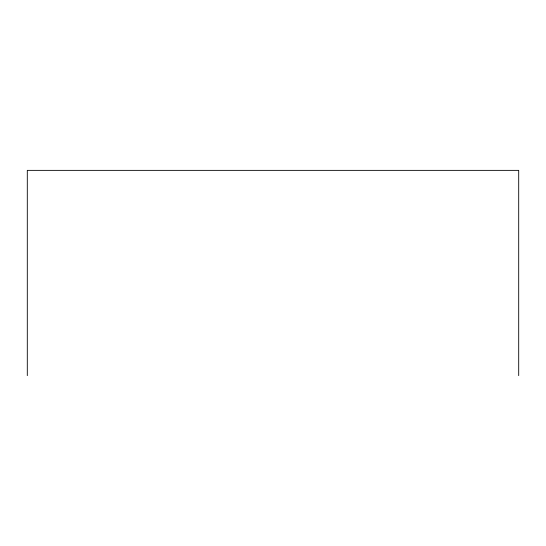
<?xml version="1.0" encoding="UTF-8"?>
<svg xmlns="http://www.w3.org/2000/svg" width="546" height="546" viewBox="0 0 546 546"><rect width="100%" height="100%" fill="white"/><g stroke="black" fill="none" stroke-linecap="round" stroke-linejoin="round"><path stroke-width="0.82" d="M518.7 375.634L518.7 170.366L27.3 170.366L27.3 375.634"/></g></svg>
